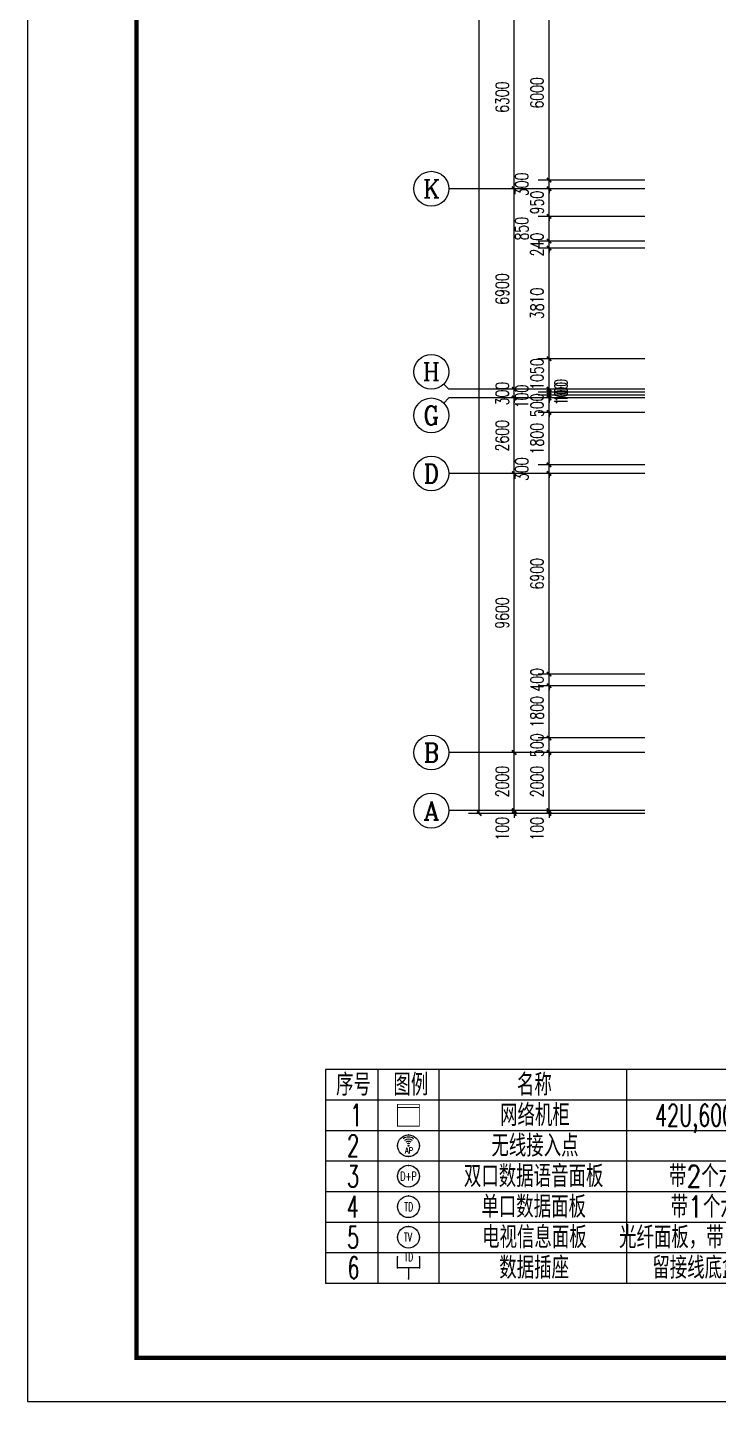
# Model space of a CAD drawing. Extents: x 1333527 to 1855755, y 1020844 to 1581249.
# Drawn here: x 1333527 to 1357303, y 1020844 to 1068127 of the extents above; entities that cross this region are included whole.
import ezdxf
from ezdxf.enums import TextEntityAlignment as Align

# ---------------------------------------------------------------- set-up
doc = ezdxf.new("R2010")
doc.units = 0
doc.header["$LTSCALE"] = 1000
doc.header["$PDSIZE"] = 5
doc.layers.add('1-建筑底图', color=8, linetype='Continuous', plot=False)
for name, color, linetype in [('AXIS_TEXT', 7, 'Continuous'), ('BTTK', 7, 'Continuous'), ('PUB_TITLE', 7, 'Continuous'), ('TEL_TAB', 7, 'Continuous')]:
    doc.layers.add(name, color=color, linetype=linetype)
doc.styles.add('_TCH_AXIS', font='COMPLEX', dxfattribs={"bigfont": 'GBCBIG'})
doc.styles.add('_TCH_DIM_T3', font='SIMPLEX', dxfattribs={"width": 0.705882, "bigfont": 'GBCBIG'})
doc.styles.add('_TEL_DIM', font='SIMPLEX', dxfattribs={"width": 0.8, "height": 3.5, "bigfont": 'HZTXT'})
doc.styles.add('COMPLEX', font='COMPLEX')
doc.styles.add('HZ(TK)', font='geniso.shx', dxfattribs={"width": 0.9, "bigfont": 'hztxt.shx'})
doc.dimstyles.new('_TCH_ARCH&&150', dxfattribs={"dimtxt": 446.25, "dimasz": 150, "dimexe": 375, "dimexo": 450, "dimgap": 189.375, "dimtad": 1, "dimdec": 0, "dimzin": 0, "dimdsep": 46, "dimtxsty": '_TCH_DIM_T3', "dimblk": 'ARCHTICK', "dimcen": 0.09, "dimclrt": 7, "dimazin": 2, "dimtfac": 1, "dimtdec": 0, "dimtix": 1, "dimtmove": 2, "dimatfit": 3, "dimfxl": 1, "dimtolj": 1, "dimtzin": 0, "dimarcsym": 0})

# ---------------------------------------------------------------- blocks, each defined once
blk = doc.blocks.new('vhtemplate_2020年新竖式图框_A0')
at = {"layer": 'PUB_TITLE', "color": 7}
blk.add_lwpolyline([(0, 0), (1189, 0), (1189, 841), (0, 841)], close=True, dxfattribs=at)
at = {"layer": 'PUB_TITLE', "const_width": 1}
blk.add_lwpolyline([(25, 10), (1179, 10), (1179, 831), (25, 831)], close=True, dxfattribs=at)
at = {"layer": 'BTTK', "color": 4, "style": 'HZ(TK)', "width": 0.9}
for tag, p in [('合作单位', (1144, 743.5)), ('建设单位', (1144, 209.5)), ('工程名称', (1144, 176.5)), ('子项名称', (1154, 160)), ('图纸名称', (1144, 141))]:
    blk.add_attdef(tag, text='', height=3.5, dxfattribs=at).set_placement(p, align=Align.MIDDLE_CENTER)
for tag, p in [('注册证书号', (1156.5, 309.01)), ('注册印章号', (1156.5, 301.01)), ('设计号', (1154, 193)), ('图别', (1137.75, 34)), ('图号', (1170.25, 34)), ('版本号', (1137.75, 26)), ('日期', (1170.25, 26))]:
    blk.add_attdef(tag, text='', height=3.5, dxfattribs=at).set_placement(p, align=Align.MIDDLE)
blk = doc.blocks.new('_ArchTick')
at = {"color": 0, "linetype": 'ByBlock', "const_width": 0.4}
blk.add_lwpolyline([(-0.5, -0.5), (0.5, 0.5)], dxfattribs=at)
blk = doc.blocks.new('*D738')
at = {"layer": '1-建筑底图', "color": 0, "lineweight": -2, "transparency": 16777216}
for p, q in [((-4702, -4500), (-8377, -4500)), ((-4702, -4600), (-8377, -4600)), ((-8002, -4500), (-8002, -4350)), ((-8002, -4600), (-8002, -4500)), ((-8002, -4600), (-8002, -4750))]:
    blk.add_line(p, q, dxfattribs=at)
at = {"layer": 'Defpoints', "color": 0}
for p in [(-8002, -4500), (-4252, -4500), (-4252, -4600)]:
    blk.add_point(p, dxfattribs=at)
at = {"layer": '1-建筑底图', "color": 0, "lineweight": -2, "transparency": 16777216, "xscale": 150, "yscale": 150, "zscale": 150}
for p, rotation in [((-8002, -4500), 270), ((-8002, -4600), 90)]:
    blk.add_blockref('_ArchTick', p, dxfattribs=dict(at, rotation=rotation))
at = {"layer": '1-建筑底图', "color": 7, "transparency": 16777216, "insert": (-8414, -5125), "char_height": 446.2, "attachment_point": 5, "rotation": 90, "style": '_TCH_DIM_T3'}
blk.add_mtext('\\A1;100', dxfattribs=at)
blk = doc.blocks.new('*D739')
at = {"layer": '1-建筑底图', "color": 0, "lineweight": -2, "transparency": 16777216}
for p, q in [((-4702, -2500), (-8377, -2500)), ((-8002, -4500), (-8002, -2500)), ((-4702, -4500), (-8377, -4500))]:
    blk.add_line(p, q, dxfattribs=at)
at = {"layer": 'Defpoints', "color": 0}
for p in [(-8002, -2500), (-4252, -2500), (-4252, -4500)]:
    blk.add_point(p, dxfattribs=at)
at = {"layer": '1-建筑底图', "color": 0, "lineweight": -2, "transparency": 16777216, "xscale": 150, "yscale": 150, "zscale": 150}
for p, rotation in [((-8002, -2500), 90), ((-8002, -4500), 270)]:
    blk.add_blockref('_ArchTick', p, dxfattribs=dict(at, rotation=rotation))
at = {"layer": '1-建筑底图', "color": 7, "transparency": 16777216, "insert": (-8414, -3500), "char_height": 446.2, "attachment_point": 5, "rotation": 90, "style": '_TCH_DIM_T3'}
blk.add_mtext('\\A1;2000', dxfattribs=at)
blk = doc.blocks.new('*D740')
at = {"layer": '1-建筑底图', "color": 0, "lineweight": -2, "transparency": 16777216}
for p, q in [((-8002, -2000), (-8002, -1850)), ((-4702, -2000), (-8377, -2000)), ((-8002, -2500), (-8002, -2000)), ((-4702, -2500), (-8377, -2500)), ((-8002, -2500), (-8002, -2650))]:
    blk.add_line(p, q, dxfattribs=at)
at = {"layer": 'Defpoints', "color": 0}
for p in [(-8002, -2000), (-4252, -2000), (-4252, -2500)]:
    blk.add_point(p, dxfattribs=at)
at = {"layer": '1-建筑底图', "color": 0, "lineweight": -2, "transparency": 16777216, "xscale": 150, "yscale": 150, "zscale": 150}
for p, rotation in [((-8002, -2000), 270), ((-8002, -2500), 90)]:
    blk.add_blockref('_ArchTick', p, dxfattribs=dict(at, rotation=rotation))
at = {"layer": '1-建筑底图', "color": 7, "transparency": 16777216, "insert": (-8414, -2250), "char_height": 446.2, "attachment_point": 5, "rotation": 90, "style": '_TCH_DIM_T3'}
blk.add_mtext('\\A1;500', dxfattribs=at)
blk = doc.blocks.new('*D741')
at = {"layer": '1-建筑底图', "color": 0, "lineweight": -2, "transparency": 16777216}
for p, q in [((-4702, -200), (-8377, -200)), ((-8002, -2000), (-8002, -200)), ((-4702, -2000), (-8377, -2000))]:
    blk.add_line(p, q, dxfattribs=at)
at = {"layer": 'Defpoints', "color": 0}
for p in [(-8002, -200), (-4252, -200), (-4252, -2000)]:
    blk.add_point(p, dxfattribs=at)
at = {"layer": '1-建筑底图', "color": 0, "lineweight": -2, "transparency": 16777216, "xscale": 150, "yscale": 150, "zscale": 150}
for p, rotation in [((-8002, -200), 90), ((-8002, -2000), 270)]:
    blk.add_blockref('_ArchTick', p, dxfattribs=dict(at, rotation=rotation))
at = {"layer": '1-建筑底图', "color": 7, "transparency": 16777216, "insert": (-8414, -1100), "char_height": 446.2, "attachment_point": 5, "rotation": 90, "style": '_TCH_DIM_T3'}
blk.add_mtext('\\A1;1800', dxfattribs=at)
blk = doc.blocks.new('*D742')
at = {"layer": '1-建筑底图', "color": 0, "lineweight": -2, "transparency": 16777216}
for p, q in [((-4702, 200), (-8377, 200)), ((-8002, 200), (-8002, 350)), ((-8002, -200), (-8002, 200)), ((-4702, -200), (-8377, -200)), ((-8002, -200), (-8002, -350))]:
    blk.add_line(p, q, dxfattribs=at)
at = {"layer": 'Defpoints', "color": 0}
for p in [(-8002, 200), (-4252, 200), (-4252, -200)]:
    blk.add_point(p, dxfattribs=at)
at = {"layer": '1-建筑底图', "color": 0, "lineweight": -2, "transparency": 16777216, "xscale": 150, "yscale": 150, "zscale": 150}
for p, rotation in [((-8002, 200), 270), ((-8002, -200), 90)]:
    blk.add_blockref('_ArchTick', p, dxfattribs=dict(at, rotation=rotation))
at = {"layer": '1-建筑底图', "color": 7, "transparency": 16777216, "insert": (-8414, 0), "char_height": 446.2, "attachment_point": 5, "rotation": 90, "style": '_TCH_DIM_T3'}
blk.add_mtext('\\A1;400', dxfattribs=at)
blk = doc.blocks.new('*D743')
at = {"layer": '1-建筑底图', "color": 0, "lineweight": -2, "transparency": 16777216}
for p, q in [((-4702, 7100), (-8377, 7100)), ((-8002, 200), (-8002, 7100)), ((-4702, 200), (-8377, 200))]:
    blk.add_line(p, q, dxfattribs=at)
at = {"layer": 'Defpoints', "color": 0}
for p in [(-8002, 7100), (-4252, 7100), (-4252, 200)]:
    blk.add_point(p, dxfattribs=at)
at = {"layer": '1-建筑底图', "color": 0, "lineweight": -2, "transparency": 16777216, "xscale": 150, "yscale": 150, "zscale": 150}
for p, rotation in [((-8002, 7100), 90), ((-8002, 200), 270)]:
    blk.add_blockref('_ArchTick', p, dxfattribs=dict(at, rotation=rotation))
at = {"layer": '1-建筑底图', "color": 7, "transparency": 16777216, "insert": (-8414, 3650), "char_height": 446.2, "attachment_point": 5, "rotation": 90, "style": '_TCH_DIM_T3'}
blk.add_mtext('\\A1;6900', dxfattribs=at)
blk = doc.blocks.new('*D744')
at = {"layer": '1-建筑底图', "color": 0, "lineweight": -2, "transparency": 16777216}
for p, q in [((-4702, 7400), (-8377, 7400)), ((-4702, 7100), (-8377, 7100)), ((-8002, 7400), (-8002, 7550)), ((-8002, 7100), (-8002, 7400)), ((-8002, 7100), (-8002, 6950))]:
    blk.add_line(p, q, dxfattribs=at)
at = {"layer": 'Defpoints', "color": 0}
for p in [(-8002, 7400), (-4252, 7400), (-4252, 7100)]:
    blk.add_point(p, dxfattribs=at)
at = {"layer": '1-建筑底图', "color": 0, "lineweight": -2, "transparency": 16777216, "xscale": 150, "yscale": 150, "zscale": 150}
for p, rotation in [((-8002, 7400), 270), ((-8002, 7100), 90)]:
    blk.add_blockref('_ArchTick', p, dxfattribs=dict(at, rotation=rotation))
at = {"layer": '1-建筑底图', "color": 7, "transparency": 16777216, "insert": (-8939, 7250), "char_height": 446.2, "attachment_point": 5, "rotation": 90, "style": '_TCH_DIM_T3'}
blk.add_mtext('\\A1;300', dxfattribs=at)
blk = doc.blocks.new('*D745')
at = {"layer": '1-建筑底图', "color": 0, "lineweight": -2, "transparency": 16777216}
for p, q in [((-4702, 9200), (-8377, 9200)), ((-8002, 7400), (-8002, 9200)), ((-4702, 7400), (-8377, 7400))]:
    blk.add_line(p, q, dxfattribs=at)
at = {"layer": 'Defpoints', "color": 0}
for p in [(-8002, 9200), (-4252, 9200), (-4252, 7400)]:
    blk.add_point(p, dxfattribs=at)
at = {"layer": '1-建筑底图', "color": 0, "lineweight": -2, "transparency": 16777216, "xscale": 150, "yscale": 150, "zscale": 150}
for p, rotation in [((-8002, 9200), 90), ((-8002, 7400), 270)]:
    blk.add_blockref('_ArchTick', p, dxfattribs=dict(at, rotation=rotation))
at = {"layer": '1-建筑底图', "color": 7, "transparency": 16777216, "insert": (-8414, 8300), "char_height": 446.2, "attachment_point": 5, "rotation": 90, "style": '_TCH_DIM_T3'}
blk.add_mtext('\\A1;1800', dxfattribs=at)
blk = doc.blocks.new('*D746')
at = {"layer": '1-建筑底图', "color": 0, "lineweight": -2, "transparency": 16777216}
for p, q in [((-4702, 9700), (-8377, 9700)), ((-8002, 9700), (-8002, 9850)), ((-8002, 9200), (-8002, 9700)), ((-4702, 9200), (-8377, 9200)), ((-8002, 9200), (-8002, 9050))]:
    blk.add_line(p, q, dxfattribs=at)
at = {"layer": 'Defpoints', "color": 0}
for p in [(-8002, 9700), (-4252, 9700), (-4252, 9200)]:
    blk.add_point(p, dxfattribs=at)
at = {"layer": '1-建筑底图', "color": 0, "lineweight": -2, "transparency": 16777216, "xscale": 150, "yscale": 150, "zscale": 150}
for p, rotation in [((-8002, 9700), 270), ((-8002, 9200), 90)]:
    blk.add_blockref('_ArchTick', p, dxfattribs=dict(at, rotation=rotation))
at = {"layer": '1-建筑底图', "color": 7, "transparency": 16777216, "insert": (-8414, 9450), "char_height": 446.2, "attachment_point": 5, "rotation": 90, "style": '_TCH_DIM_T3'}
blk.add_mtext('\\A1;500', dxfattribs=at)
blk = doc.blocks.new('*D747')
at = {"layer": '1-建筑底图', "color": 0, "lineweight": -2, "transparency": 16777216}
for p, q in [((-8002, 9800), (-8002, 9950)), ((-4702, 9800), (-8377, 9800)), ((-4702, 9700), (-8377, 9700)), ((-8002, 9700), (-8002, 9800)), ((-8002, 9700), (-8002, 9550))]:
    blk.add_line(p, q, dxfattribs=at)
at = {"layer": 'Defpoints', "color": 0}
for p in [(-8002, 9800), (-4252, 9800), (-4252, 9700)]:
    blk.add_point(p, dxfattribs=at)
at = {"layer": '1-建筑底图', "color": 0, "lineweight": -2, "transparency": 16777216, "xscale": 150, "yscale": 150, "zscale": 150}
for p, rotation in [((-8002, 9800), 270), ((-8002, 9700), 90)]:
    blk.add_blockref('_ArchTick', p, dxfattribs=dict(at, rotation=rotation))
at = {"layer": '1-建筑底图', "color": 7, "transparency": 16777216, "insert": (-8939, 9750), "char_height": 446.2, "attachment_point": 5, "rotation": 90, "style": '_TCH_DIM_T3'}
blk.add_mtext('\\A1;100', dxfattribs=at)
blk = doc.blocks.new('*D748')
at = {"layer": '1-建筑底图', "color": 0, "lineweight": -2, "transparency": 16777216}
for p, q in [((-8002, 9900), (-8002, 10050)), ((-4702, 9900), (-8377, 9900)), ((-4702, 9800), (-8377, 9800)), ((-8002, 9800), (-8002, 9900)), ((-8002, 9800), (-8002, 9650))]:
    blk.add_line(p, q, dxfattribs=at)
at = {"layer": 'Defpoints', "color": 0}
for p in [(-8002, 9900), (-4252, 9900), (-4252, 9800)]:
    blk.add_point(p, dxfattribs=at)
at = {"layer": '1-建筑底图', "color": 0, "lineweight": -2, "transparency": 16777216, "xscale": 150, "yscale": 150, "zscale": 150}
for p, rotation in [((-8002, 9900), 270), ((-8002, 9800), 90)]:
    blk.add_blockref('_ArchTick', p, dxfattribs=dict(at, rotation=rotation))
at = {"layer": '1-建筑底图', "color": 7, "transparency": 16777216, "insert": (-7589, 9850), "char_height": 446.2, "attachment_point": 5, "rotation": 90, "style": '_TCH_DIM_T3'}
blk.add_mtext('\\A1;100', dxfattribs=at)
blk = doc.blocks.new('*D749')
at = {"layer": '1-建筑底图', "color": 0, "lineweight": -2, "transparency": 16777216}
for p, q in [((-4702, 10000), (-8377, 10000)), ((-8002, 10000), (-8002, 10150)), ((-8002, 9900), (-8002, 10000)), ((-4702, 9900), (-8377, 9900)), ((-8002, 9900), (-8002, 9750))]:
    blk.add_line(p, q, dxfattribs=at)
at = {"layer": 'Defpoints', "color": 0}
for p in [(-8002, 10000), (-4252, 10000), (-4252, 9900)]:
    blk.add_point(p, dxfattribs=at)
at = {"layer": '1-建筑底图', "color": 0, "lineweight": -2, "transparency": 16777216, "xscale": 150, "yscale": 150, "zscale": 150}
for p, rotation in [((-8002, 10000), 270), ((-8002, 9900), 90)]:
    blk.add_blockref('_ArchTick', p, dxfattribs=dict(at, rotation=rotation))
at = {"layer": '1-建筑底图', "color": 7, "transparency": 16777216, "insert": (-7589, 9950), "char_height": 446.2, "attachment_point": 5, "rotation": 90, "style": '_TCH_DIM_T3'}
blk.add_mtext('\\A1;100', dxfattribs=at)
blk = doc.blocks.new('*D750')
at = {"layer": '1-建筑底图', "color": 0, "lineweight": -2, "transparency": 16777216}
for p, q in [((-4702, 11050), (-8377, 11050)), ((-8002, 11050), (-8002, 11200)), ((-8002, 10000), (-8002, 11050)), ((-4702, 10000), (-8377, 10000)), ((-8002, 10000), (-8002, 9850))]:
    blk.add_line(p, q, dxfattribs=at)
at = {"layer": 'Defpoints', "color": 0}
for p in [(-8002, 11050), (-4252, 11050), (-4252, 10000)]:
    blk.add_point(p, dxfattribs=at)
at = {"layer": '1-建筑底图', "color": 0, "lineweight": -2, "transparency": 16777216, "xscale": 150, "yscale": 150, "zscale": 150}
for p, rotation in [((-8002, 11050), 270), ((-8002, 10000), 90)]:
    blk.add_blockref('_ArchTick', p, dxfattribs=dict(at, rotation=rotation))
at = {"layer": '1-建筑底图', "color": 7, "transparency": 16777216, "insert": (-8414, 10525), "char_height": 446.2, "attachment_point": 5, "rotation": 90, "style": '_TCH_DIM_T3'}
blk.add_mtext('\\A1;1050', dxfattribs=at)
blk = doc.blocks.new('*D751')
at = {"layer": '1-建筑底图', "color": 0, "lineweight": -2, "transparency": 16777216}
for p, q in [((-4702, 14860), (-8377, 14860)), ((-8002, 11050), (-8002, 14860)), ((-4702, 11050), (-8377, 11050))]:
    blk.add_line(p, q, dxfattribs=at)
at = {"layer": 'Defpoints', "color": 0}
for p in [(-8002, 14860), (-4252, 14860), (-4252, 11050)]:
    blk.add_point(p, dxfattribs=at)
at = {"layer": '1-建筑底图', "color": 0, "lineweight": -2, "transparency": 16777216, "xscale": 150, "yscale": 150, "zscale": 150}
for p, rotation in [((-8002, 14860), 90), ((-8002, 11050), 270)]:
    blk.add_blockref('_ArchTick', p, dxfattribs=dict(at, rotation=rotation))
at = {"layer": '1-建筑底图', "color": 7, "transparency": 16777216, "insert": (-8414, 12955), "char_height": 446.2, "attachment_point": 5, "rotation": 90, "style": '_TCH_DIM_T3'}
blk.add_mtext('\\A1;3810', dxfattribs=at)
blk = doc.blocks.new('*D752')
at = {"layer": '1-建筑底图', "color": 0, "lineweight": -2, "transparency": 16777216}
for p, q in [((-8002, 15100), (-8002, 15250)), ((-4702, 15100), (-8377, 15100)), ((-4702, 14860), (-8377, 14860)), ((-8002, 14860), (-8002, 15100)), ((-8002, 14860), (-8002, 14710))]:
    blk.add_line(p, q, dxfattribs=at)
at = {"layer": 'Defpoints', "color": 0}
for p in [(-8002, 15100), (-4252, 15100), (-4252, 14860)]:
    blk.add_point(p, dxfattribs=at)
at = {"layer": '1-建筑底图', "color": 0, "lineweight": -2, "transparency": 16777216, "xscale": 150, "yscale": 150, "zscale": 150}
for p, rotation in [((-8002, 15100), 270), ((-8002, 14860), 90)]:
    blk.add_blockref('_ArchTick', p, dxfattribs=dict(at, rotation=rotation))
at = {"layer": '1-建筑底图', "color": 7, "transparency": 16777216, "insert": (-8414, 14980), "char_height": 446.2, "attachment_point": 5, "rotation": 90, "style": '_TCH_DIM_T3'}
blk.add_mtext('\\A1;240', dxfattribs=at)
blk = doc.blocks.new('*D753')
at = {"layer": '1-建筑底图', "color": 0, "lineweight": -2, "transparency": 16777216}
for p, q in [((-4702, 15950), (-8377, 15950)), ((-8002, 15100), (-8002, 15950)), ((-4702, 15100), (-8377, 15100))]:
    blk.add_line(p, q, dxfattribs=at)
at = {"layer": 'Defpoints', "color": 0}
for p in [(-8002, 15950), (-4252, 15950), (-4252, 15100)]:
    blk.add_point(p, dxfattribs=at)
at = {"layer": '1-建筑底图', "color": 0, "lineweight": -2, "transparency": 16777216, "xscale": 150, "yscale": 150, "zscale": 150}
for p, rotation in [((-8002, 15950), 90), ((-8002, 15100), 270)]:
    blk.add_blockref('_ArchTick', p, dxfattribs=dict(at, rotation=rotation))
at = {"layer": '1-建筑底图', "color": 7, "transparency": 16777216, "insert": (-8939, 15525), "char_height": 446.2, "attachment_point": 5, "rotation": 90, "style": '_TCH_DIM_T3'}
blk.add_mtext('\\A1;850', dxfattribs=at)
blk = doc.blocks.new('*D754')
at = {"layer": '1-建筑底图', "color": 0, "lineweight": -2, "transparency": 16777216}
for p, q in [((-8002, 16900), (-8002, 17050)), ((-4702, 16900), (-8377, 16900)), ((-8002, 15950), (-8002, 16900)), ((-4702, 15950), (-8377, 15950)), ((-8002, 15950), (-8002, 15800))]:
    blk.add_line(p, q, dxfattribs=at)
at = {"layer": 'Defpoints', "color": 0}
for p in [(-8002, 16900), (-4252, 16900), (-4252, 15950)]:
    blk.add_point(p, dxfattribs=at)
at = {"layer": '1-建筑底图', "color": 0, "lineweight": -2, "transparency": 16777216, "xscale": 150, "yscale": 150, "zscale": 150}
for p, rotation in [((-8002, 16900), 270), ((-8002, 15950), 90)]:
    blk.add_blockref('_ArchTick', p, dxfattribs=dict(at, rotation=rotation))
at = {"layer": '1-建筑底图', "color": 7, "transparency": 16777216, "insert": (-8414, 16425), "char_height": 446.2, "attachment_point": 5, "rotation": 90, "style": '_TCH_DIM_T3'}
blk.add_mtext('\\A1;950', dxfattribs=at)
blk = doc.blocks.new('*D755')
at = {"layer": '1-建筑底图', "color": 0, "lineweight": -2, "transparency": 16777216}
for p, q in [((-4702, 17200), (-8377, 17200)), ((-8002, 17200), (-8002, 17350)), ((-8002, 16900), (-8002, 17200)), ((-4702, 16900), (-8377, 16900)), ((-8002, 16900), (-8002, 16750))]:
    blk.add_line(p, q, dxfattribs=at)
at = {"layer": 'Defpoints', "color": 0}
for p in [(-8002, 17200), (-4252, 17200), (-4252, 16900)]:
    blk.add_point(p, dxfattribs=at)
at = {"layer": '1-建筑底图', "color": 0, "lineweight": -2, "transparency": 16777216, "xscale": 150, "yscale": 150, "zscale": 150}
for p, rotation in [((-8002, 17200), 270), ((-8002, 16900), 90)]:
    blk.add_blockref('_ArchTick', p, dxfattribs=dict(at, rotation=rotation))
at = {"layer": '1-建筑底图', "color": 7, "transparency": 16777216, "insert": (-8939, 17050), "char_height": 446.2, "attachment_point": 5, "rotation": 90, "style": '_TCH_DIM_T3'}
blk.add_mtext('\\A1;300', dxfattribs=at)
blk = doc.blocks.new('*D756')
at = {"layer": '1-建筑底图', "color": 0, "lineweight": -2, "transparency": 16777216}
for p, q in [((-4702, 23200), (-8377, 23200)), ((-8002, 17200), (-8002, 23200)), ((-4702, 17200), (-8377, 17200))]:
    blk.add_line(p, q, dxfattribs=at)
at = {"layer": 'Defpoints', "color": 0}
for p in [(-8002, 23200), (-4252, 23200), (-4252, 17200)]:
    blk.add_point(p, dxfattribs=at)
at = {"layer": '1-建筑底图', "color": 0, "lineweight": -2, "transparency": 16777216, "xscale": 150, "yscale": 150, "zscale": 150}
for p, rotation in [((-8002, 23200), 90), ((-8002, 17200), 270)]:
    blk.add_blockref('_ArchTick', p, dxfattribs=dict(at, rotation=rotation))
at = {"layer": '1-建筑底图', "color": 7, "transparency": 16777216, "insert": (-8414, 20200), "char_height": 446.2, "attachment_point": 5, "rotation": 90, "style": '_TCH_DIM_T3'}
blk.add_mtext('\\A1;6000', dxfattribs=at)
blk = doc.blocks.new('*D575')
at = {"layer": '1-建筑底图', "color": 0, "lineweight": -2, "transparency": 16777216}
for p, q in [((-5902, -4500), (-9577, -4500)), ((-5902, -4600), (-9577, -4600)), ((-9202, -4500), (-9202, -4350)), ((-9202, -4600), (-9202, -4500)), ((-9202, -4600), (-9202, -4750))]:
    blk.add_line(p, q, dxfattribs=at)
at = {"layer": 'Defpoints', "color": 0}
for p in [(-9202, -4500), (-5452, -4500), (-5452, -4600)]:
    blk.add_point(p, dxfattribs=at)
at = {"layer": '1-建筑底图', "color": 0, "lineweight": -2, "transparency": 16777216, "xscale": 150, "yscale": 150, "zscale": 150}
for p, rotation in [((-9202, -4500), 270), ((-9202, -4600), 90)]:
    blk.add_blockref('_ArchTick', p, dxfattribs=dict(at, rotation=rotation))
at = {"layer": '1-建筑底图', "color": 7, "transparency": 16777216, "insert": (-9614, -5125), "char_height": 446.2, "attachment_point": 5, "rotation": 90, "style": '_TCH_DIM_T3'}
blk.add_mtext('\\A1;100', dxfattribs=at)
blk = doc.blocks.new('*D576')
at = {"layer": '1-建筑底图', "color": 0, "lineweight": -2, "transparency": 16777216}
for p, q in [((-5902, -2500), (-9577, -2500)), ((-9202, -4500), (-9202, -2500)), ((-5902, -4500), (-9577, -4500))]:
    blk.add_line(p, q, dxfattribs=at)
at = {"layer": 'Defpoints', "color": 0}
for p in [(-9202, -2500), (-5452, -2500), (-5452, -4500)]:
    blk.add_point(p, dxfattribs=at)
at = {"layer": '1-建筑底图', "color": 0, "lineweight": -2, "transparency": 16777216, "xscale": 150, "yscale": 150, "zscale": 150}
for p, rotation in [((-9202, -2500), 90), ((-9202, -4500), 270)]:
    blk.add_blockref('_ArchTick', p, dxfattribs=dict(at, rotation=rotation))
at = {"layer": '1-建筑底图', "color": 7, "transparency": 16777216, "insert": (-9614, -3500), "char_height": 446.2, "attachment_point": 5, "rotation": 90, "style": '_TCH_DIM_T3'}
blk.add_mtext('\\A1;2000', dxfattribs=at)
blk = doc.blocks.new('*D577')
at = {"layer": '1-建筑底图', "color": 0, "lineweight": -2, "transparency": 16777216}
for p, q in [((-5902, 7100), (-9577, 7100)), ((-9202, -2500), (-9202, 7100)), ((-5902, -2500), (-9577, -2500))]:
    blk.add_line(p, q, dxfattribs=at)
at = {"layer": 'Defpoints', "color": 0}
for p in [(-9202, 7100), (-5452, 7100), (-5452, -2500)]:
    blk.add_point(p, dxfattribs=at)
at = {"layer": '1-建筑底图', "color": 0, "lineweight": -2, "transparency": 16777216, "xscale": 150, "yscale": 150, "zscale": 150}
for p, rotation in [((-9202, 7100), 90), ((-9202, -2500), 270)]:
    blk.add_blockref('_ArchTick', p, dxfattribs=dict(at, rotation=rotation))
at = {"layer": '1-建筑底图', "color": 7, "transparency": 16777216, "insert": (-9614, 2300), "char_height": 446.2, "attachment_point": 5, "rotation": 90, "style": '_TCH_DIM_T3'}
blk.add_mtext('\\A1;9600', dxfattribs=at)
blk = doc.blocks.new('*D578')
at = {"layer": '1-建筑底图', "color": 0, "lineweight": -2, "transparency": 16777216}
for p, q in [((-5902, 9700), (-9577, 9700)), ((-9202, 7100), (-9202, 9700)), ((-5902, 7100), (-9577, 7100))]:
    blk.add_line(p, q, dxfattribs=at)
at = {"layer": 'Defpoints', "color": 0}
for p in [(-9202, 9700), (-5452, 9700), (-5452, 7100)]:
    blk.add_point(p, dxfattribs=at)
at = {"layer": '1-建筑底图', "color": 0, "lineweight": -2, "transparency": 16777216, "xscale": 150, "yscale": 150, "zscale": 150}
for p, rotation in [((-9202, 9700), 90), ((-9202, 7100), 270)]:
    blk.add_blockref('_ArchTick', p, dxfattribs=dict(at, rotation=rotation))
at = {"layer": '1-建筑底图', "color": 7, "transparency": 16777216, "insert": (-9614, 8400), "char_height": 446.2, "attachment_point": 5, "rotation": 90, "style": '_TCH_DIM_T3'}
blk.add_mtext('\\A1;2600', dxfattribs=at)
blk = doc.blocks.new('*D579')
at = {"layer": '1-建筑底图', "color": 0, "lineweight": -2, "transparency": 16777216}
for p, q in [((-5902, 10000), (-9577, 10000)), ((-9202, 10000), (-9202, 10150)), ((-9202, 9700), (-9202, 10000)), ((-5902, 9700), (-9577, 9700)), ((-9202, 9700), (-9202, 9550))]:
    blk.add_line(p, q, dxfattribs=at)
at = {"layer": 'Defpoints', "color": 0}
for p in [(-9202, 10000), (-5452, 10000), (-5452, 9700)]:
    blk.add_point(p, dxfattribs=at)
at = {"layer": '1-建筑底图', "color": 0, "lineweight": -2, "transparency": 16777216, "xscale": 150, "yscale": 150, "zscale": 150}
for p, rotation in [((-9202, 10000), 270), ((-9202, 9700), 90)]:
    blk.add_blockref('_ArchTick', p, dxfattribs=dict(at, rotation=rotation))
at = {"layer": '1-建筑底图', "color": 7, "transparency": 16777216, "insert": (-9614, 9850), "char_height": 446.2, "attachment_point": 5, "rotation": 90, "style": '_TCH_DIM_T3'}
blk.add_mtext('\\A1;300', dxfattribs=at)
blk = doc.blocks.new('*D580')
at = {"layer": '1-建筑底图', "color": 0, "lineweight": -2, "transparency": 16777216}
for p, q in [((-5902, 16900), (-9577, 16900)), ((-9202, 10000), (-9202, 16900)), ((-5902, 10000), (-9577, 10000))]:
    blk.add_line(p, q, dxfattribs=at)
at = {"layer": 'Defpoints', "color": 0}
for p in [(-9202, 16900), (-5452, 16900), (-5452, 10000)]:
    blk.add_point(p, dxfattribs=at)
at = {"layer": '1-建筑底图', "color": 0, "lineweight": -2, "transparency": 16777216, "xscale": 150, "yscale": 150, "zscale": 150}
for p, rotation in [((-9202, 16900), 90), ((-9202, 10000), 270)]:
    blk.add_blockref('_ArchTick', p, dxfattribs=dict(at, rotation=rotation))
at = {"layer": '1-建筑底图', "color": 7, "transparency": 16777216, "insert": (-9614, 13450), "char_height": 446.2, "attachment_point": 5, "rotation": 90, "style": '_TCH_DIM_T3'}
blk.add_mtext('\\A1;6900', dxfattribs=at)
blk = doc.blocks.new('*D581')
at = {"layer": '1-建筑底图', "color": 0, "lineweight": -2, "transparency": 16777216}
for p, q in [((-5902, 23200), (-9577, 23200)), ((-9202, 16900), (-9202, 23200)), ((-5902, 16900), (-9577, 16900))]:
    blk.add_line(p, q, dxfattribs=at)
at = {"layer": 'Defpoints', "color": 0}
for p in [(-9202, 23200), (-5452, 23200), (-5452, 16900)]:
    blk.add_point(p, dxfattribs=at)
at = {"layer": '1-建筑底图', "color": 0, "lineweight": -2, "transparency": 16777216, "xscale": 150, "yscale": 150, "zscale": 150}
for p, rotation in [((-9202, 23200), 90), ((-9202, 16900), 270)]:
    blk.add_blockref('_ArchTick', p, dxfattribs=dict(at, rotation=rotation))
at = {"layer": '1-建筑底图', "color": 7, "transparency": 16777216, "insert": (-9614, 20050), "char_height": 446.2, "attachment_point": 5, "rotation": 90, "style": '_TCH_DIM_T3'}
blk.add_mtext('\\A1;6300', dxfattribs=at)
blk = doc.blocks.new('*D597')
at = {"layer": '1-建筑底图', "color": 0, "lineweight": -2, "transparency": 16777216}
for p, q in [((-5902, 85800), (-10777, 85800)), ((-10402, -4600), (-10402, 85800)), ((-5902, -4600), (-10777, -4600))]:
    blk.add_line(p, q, dxfattribs=at)
at = {"layer": 'Defpoints', "color": 0}
for p in [(-10402, 85800), (-5452, 85800), (-5452, -4600)]:
    blk.add_point(p, dxfattribs=at)
at = {"layer": '1-建筑底图', "color": 0, "lineweight": -2, "transparency": 16777216, "xscale": 150, "yscale": 150, "zscale": 150}
for p, rotation in [((-10402, 85800), 90), ((-10402, -4600), 270)]:
    blk.add_blockref('_ArchTick', p, dxfattribs=dict(at, rotation=rotation))
at = {"layer": '1-建筑底图', "color": 7, "transparency": 16777216, "insert": (-10814, 40600), "char_height": 446.2, "attachment_point": 5, "rotation": 90, "style": '_TCH_DIM_T3'}
blk.add_mtext('\\A1;90400', dxfattribs=at)
blk = doc.blocks.new('_AXISO')
blk.add_circle((0, 0), 0.5)
at = {"layer": 'AXIS_TEXT', "style": 'COMPLEX', "width": 1.041667}
blk.add_attdef('A', text='', height=0.56, dxfattribs=at).set_placement((-0.25, -0.28), (0.25, -0.28), align=Align.FIT)
blk = doc.blocks.new('$equip_U$00000092(win7-PC-hzk)')
at = {"const_width": 0.05}
blk.add_lwpolyline([(-0.6, 1.2), (0.6, 1.2), (0.6, 0), (-0.6, 0)], close=True, dxfattribs=at)
blk.add_lwpolyline([(-0.6, 1.028), (0.6, 1.028)], dxfattribs=at)
at = {"color": 7, "style": '_TEL_DIM', "flags": 1}
for tag in ['A', 'REMARK']:
    blk.add_attdef(tag, text='', height=0.00002, dxfattribs=at).set_placement((0, 0), align=Align.MIDDLE_CENTER)
at = {"color": 7, "style": '_TEL_DIM'}
blk.add_attdef('$TEXT$', text='', height=0.00002, dxfattribs=at).set_placement((0, 0), align=Align.MIDDLE_CENTER)
blk = doc.blocks.new('$equip_U$00000091(win7-PC-hzk)')
for radius in [0.714, 0.0272]:
    blk.add_circle((0, 0), radius)
for radius in [0.571, 0.428, 0.285, 0.143]:
    blk.add_arc((0, 0), radius, 53.70489, 126.29511)
for p in [(-0.714, 0), (0, 0.714), (0.714, 0), (0, -0.714)]:
    blk.add_point(p)
at = {"color": 7, "style": '_TEL_DIM', "flags": 1}
for tag in ['A', 'REMARK']:
    blk.add_attdef(tag, text='', height=0.00002, dxfattribs=at).set_placement((0, 0), align=Align.MIDDLE_CENTER)
at = {"color": 7, "style": '_TEL_DIM', "width": 0.7}
blk.add_attdef('$TEXT$', text='', height=0.4, dxfattribs=at).set_placement((0, -0.31), align=Align.MIDDLE_CENTER)
blk = doc.blocks.new('$equip_U$00000077(win7-PC-hzk)')
blk.add_circle((0, 0.5), 0.5)
for p in [(0, 0.999), (-0.5, 0.5), (0.5, 0.5)]:
    blk.add_point(p)
at = {"color": 7, "style": '_TEL_DIM', "width": 0.7}
blk.add_attdef('$TEXT$', text='', height=0.4, dxfattribs=at).set_placement((0, 0.5), align=Align.MIDDLE_CENTER)
at = {"color": 7, "style": '_TEL_DIM', "flags": 1}
for tag in ['A', 'REMARK']:
    blk.add_attdef(tag, text='', height=0.00002, dxfattribs=at).set_placement((0, 0), align=Align.MIDDLE_CENTER)
blk = doc.blocks.new('$equip_U$00000076(win7-PC-hzk)')
blk.add_circle((0, 0.5), 0.5)
for p in [(0, 0.999), (-0.5, 0.5), (0.5, 0.5)]:
    blk.add_point(p)
at = {"color": 7, "style": '_TEL_DIM'}
blk.add_attdef('$TEXT$', text='', height=0.4, dxfattribs=at).set_placement((0, 0.5), align=Align.MIDDLE_CENTER)
at = {"color": 7, "style": '_TEL_DIM', "flags": 1}
for tag in ['A', 'REMARK']:
    blk.add_attdef(tag, text='', height=0.00002, dxfattribs=at).set_placement((0, 0), align=Align.MIDDLE_CENTER)
blk = doc.blocks.new('$equip_U$00000088(win7-PC-hzk)')
blk.add_circle((0, 0.5), 0.5)
for p in [(0, 0.999), (-0.5, 0.5), (0.5, 0.5)]:
    blk.add_point(p)
at = {"color": 7, "style": '_TEL_DIM'}
blk.add_attdef('$TEXT$', text='', height=0.4, dxfattribs=at).set_placement((0, 0.5), align=Align.MIDDLE_CENTER)
at = {"color": 7, "style": '_TEL_DIM', "flags": 1}
for tag in ['A', 'REMARK']:
    blk.add_attdef(tag, text='', height=0.00002, dxfattribs=at).set_placement((0, 0), align=Align.MIDDLE_CENTER)
blk = doc.blocks.new('$equip$00002670')
for p, q in [((-0.5, 0.499), (-0.5, 0.999)), ((0.5, 0.999), (0.5, 0.499)), ((0.5, 0.499), (-0.5, 0.499)), ((0, 0.5), (0, 0))]:
    blk.add_line(p, q)
for p in [(-0.5, 0.999), (0.5, 0.999), (-0.5, 0.499), (0, 0), (0.5, 0.499)]:
    blk.add_point(p)
at = {"color": 7, "style": '_TEL_DIM'}
blk.add_attdef('$TEXT$', text='', height=0.4, dxfattribs=at).set_placement((0, 0.999), align=Align.MIDDLE_CENTER)
at = {"color": 7, "style": '_TEL_DIM', "flags": 1}
blk.add_attdef('A', text='', height=0.000025, dxfattribs=at).set_placement((0, 0), align=Align.MIDDLE_CENTER)
blk = doc.blocks.new('1-二层建筑底图')
at = {"layer": '1-建筑底图', "color": 8}
for p, q in [((-5451.8, 16900), (-11451.8, 16900)), ((-11627.5, 10175.7), (-11451.8, 10000)), ((-5451.8, 10000), (-11451.8, 10000)), ((-11627.5, 9524.3), (-11451.8, 9700)), ((-5451.8, 9700), (-11451.8, 9700)), ((-5451.8, 7100), (-11451.8, 7100)), ((-5451.8, -2500), (-11451.8, -2500)), ((-5451.8, -4500), (-11451.8, -4500))]:
    blk.add_line(p, q, dxfattribs=at)
ref = blk.add_blockref('_AXISO', (-12051.8, 16900), dxfattribs=dict(at, xscale=1200, yscale=1200, zscale=1200))
ref.add_attrib('A', 'K', dxfattribs={"layer": 'AXIS_TEXT', "height": 622.9, "style": '_TCH_AXIS'}).set_placement((-12333.6, 16588.6), (-11770, 16588.6), align=Align.FIT)
ref = blk.add_blockref('_AXISO', (-12051.8, 10600), dxfattribs=dict(at, xscale=1200, yscale=1200, zscale=1200))
ref.add_attrib('A', 'H', dxfattribs={"layer": 'AXIS_TEXT', "height": 608.3, "style": '_TCH_AXIS'}).set_placement((-12341.4, 10295.9), (-11762.1, 10295.9), align=Align.FIT)
ref = blk.add_blockref('_AXISO', (-12051.8, 9100), dxfattribs=dict(at, xscale=1200, yscale=1200, zscale=1200))
ref.add_attrib('A', 'G', dxfattribs={"layer": 'AXIS_TEXT', "height": 637.8, "style": '_TCH_AXIS'}).set_placement((-12325.1, 8781.1), (-11778.5, 8781.1), align=Align.FIT)
ref = blk.add_blockref('_AXISO', (-12051.8, 7100), dxfattribs=dict(at, xscale=1200, yscale=1200, zscale=1200))
ref.add_attrib('A', 'D', dxfattribs={"layer": 'AXIS_TEXT', "height": 652.9, "style": '_TCH_AXIS'}).set_placement((-12316.1, 6773.6), (-11787.5, 6773.6), align=Align.FIT)
ref = blk.add_blockref('_AXISO', (-12051.8, -2500), dxfattribs=dict(at, xscale=1200, yscale=1200, zscale=1200))
ref.add_attrib('A', 'B', dxfattribs={"layer": 'AXIS_TEXT', "height": 652.9, "style": '_TCH_AXIS'}).set_placement((-12316.1, -2826.4), (-11787.5, -2826.4), align=Align.FIT)
ref = blk.add_blockref('_AXISO', (-12051.8, -4500), dxfattribs=dict(at, xscale=1200, yscale=1200, zscale=1200))
ref.add_attrib('A', 'A', dxfattribs={"layer": 'AXIS_TEXT', "height": 637.8, "style": '_TCH_AXIS'}).set_placement((-12325.1, -4818.9), (-11778.5, -4818.9), align=Align.FIT)
for p1, p2, distance, picture, middle in [((-5451.8, -4600), (-5451.8, 85800), 4950, '*D597', (-10814.3, 40600)), ((-5451.8, 16900), (-5451.8, 23200), 3750, '*D581', (-9614.3, 20050)), ((-4251.8, 17200), (-4251.8, 23200), 3750, '*D756', (-8414.3, 20200)), ((-4251.8, 15950), (-4251.8, 16900), 3750, '*D754', (-8414.3, 16425)), ((-5451.8, 10000), (-5451.8, 16900), 3750, '*D580', (-9614.3, 13450)), ((-4251.8, 14860), (-4251.8, 15100), 3750, '*D752', (-8414.3, 14980)), ((-4251.8, 11050), (-4251.8, 14860), 3750, '*D751', (-8414.3, 12955)), ((-4251.8, 10000), (-4251.8, 11050), 3750, '*D750', (-8414.3, 10525)), ((-5451.8, 9700), (-5451.8, 10000), 3750, '*D579', (-9614.3, 9850)), ((-4251.8, 9200), (-4251.8, 9700), 3750, '*D746', (-8414.3, 9450)), ((-5451.8, 7100), (-5451.8, 9700), 3750, '*D578', (-9614.3, 8400)), ((-4251.8, 7400), (-4251.8, 9200), 3750, '*D745', (-8414.3, 8300)), ((-5451.8, -2500), (-5451.8, 7100), 3750, '*D577', (-9614.3, 2300)), ((-4251.8, 200), (-4251.8, 7100), 3750, '*D743', (-8414.3, 3650)), ((-4251.8, -200), (-4251.8, 200), 3750, '*D742', (-8414.3, 0)), ((-4251.8, -2000), (-4251.8, -200), 3750, '*D741', (-8414.3, -1100)), ((-4251.8, -2500), (-4251.8, -2000), 3750, '*D740', (-8414.3, -2250)), ((-5451.8, -4500), (-5451.8, -2500), 3750, '*D576', (-9614.3, -3500)), ((-4251.8, -4500), (-4251.8, -2500), 3750, '*D739', (-8414.3, -3500))]:
    dim = blk.add_aligned_dim(p1=p1, p2=p2, distance=distance, dimstyle='_TCH_ARCH&&150', dxfattribs=at)
    dim.commit()
    dim.dimension.update_dxf_attribs({"geometry": picture, "text_midpoint": middle})
for base, p1, p2, picture, middle in [((-8001.8, 17200), (-4251.8, 16900), (-4251.8, 17200), '*D755', (-8939.3, 17050)), ((-8001.8, 15950), (-4251.8, 15100), (-4251.8, 15950), '*D753', (-8939.3, 15525)), ((-8001.8, 10000), (-4251.8, 9900), (-4251.8, 10000), '*D749', (-7589.3, 9950)), ((-8001.8, 9800), (-4251.8, 9700), (-4251.8, 9800), '*D747', (-8939.3, 9750)), ((-8001.8, 9900), (-4251.8, 9800), (-4251.8, 9900), '*D748', (-7589.3, 9850)), ((-8001.8, 7400), (-4251.8, 7100), (-4251.8, 7400), '*D744', (-8939.3, 7250)), ((-9201.8, -4500), (-5451.8, -4600), (-5451.8, -4500), '*D575', (-9614.3, -5125)), ((-8001.8, -4500), (-4251.8, -4600), (-4251.8, -4500), '*D738', (-8414.3, -5125))]:
    dim = blk.add_linear_dim(base=base, p1=p1, p2=p2, angle=90, dimstyle='_TCH_ARCH&&150', dxfattribs=at)
    dim.commit()
    dim.dimension.update_dxf_attribs({"geometry": picture, "text_midpoint": middle, "dimtype": 161})

msp = doc.modelspace()

# ---------------------------------------------------------------- linework, layer by layer
at = {"layer": 'PUB_TITLE'}
msp.add_lwpolyline([(1333527, 1020844), (1511877, 1020844), (1511877, 1146994), (1333527, 1146994)], close=True, dxfattribs=at)
at = {"layer": 'PUB_TITLE', "const_width": 150}
msp.add_lwpolyline([(1337277, 1022344), (1510377, 1022344), (1510377, 1145494), (1337277, 1145494)], close=True, dxfattribs=at)
at = {"layer": 'TEL_TAB'}
msp.add_lwpolyline([(1343785, 1024921), (1401344, 1024921), (1401344, 1032271), (1343785, 1032271)], close=True, dxfattribs=at)
for points in [[(1345585, 1032271), (1345585, 1024921)], [(1347685, 1032271), (1347685, 1024921)], [(1354135, 1032271), (1354135, 1024921)], [(1343785, 1031221), (1401344, 1031221)], [(1343785, 1030171), (1401344, 1030171)], [(1343785, 1029121), (1401344, 1029121)], [(1343785, 1028071), (1401344, 1028071)], [(1343785, 1027021), (1401344, 1027021)], [(1343785, 1025971), (1401344, 1025971)]]:
    msp.add_lwpolyline(points, dxfattribs=at)

# ---------------------------------------------------------------- block references
at = {"xscale": 150, "yscale": 150, "zscale": 150}
msp.add_blockref('vhtemplate_2020年新竖式图框_A0', (1333527, 1020844), dxfattribs=at)
at = {"layer": '1-建筑底图'}
msp.add_blockref('1-二层建筑底图', (1359474, 1045677), dxfattribs=at)
at = {"layer": 'TEL_TAB', "color": 0}
for name, p, xscale, yscale, zscale in [('$equip_U$00000092(win7-PC-hzk)', (1346635, 1030321), 624.9999999029873, 624.9999999029873, 624.9999999029873), ('$equip_U$00000091(win7-PC-hzk)', (1346635, 1029646, 0), 525.3609775496477, 525.3609775496477, 525.3609775496477), ('$equip_U$00000077(win7-PC-hzk)', (1346635, 1028221, 0), 750.7499849711435, 750.7499849711435, 750.7499849711435), ('$equip_U$00000076(win7-PC-hzk)', (1346635, 1027171, 0), 750.7499849711435, 750.7499849711435, 750.7499849711435), ('$equip_U$00000088(win7-PC-hzk)', (1346635, 1026121, 0), 750.7499849711435, 750.7499849711435, 750.7499849711435), ('$equip$00002670', (1346635, 1025071), 750, 750, 750)]:
    msp.add_blockref(name, p, dxfattribs=dict(at, xscale=xscale, yscale=yscale, zscale=zscale))

# ---------------------------------------------------------------- texts
at = {"color": 0, "style": '_TEL_DIM', "width": 0.64}
for s, height, p in [('REMARK', 0.0125, (1346635, 1030321)), ('AP', 210.1, (1346520, 1029378, 0)), ('D+P', 300.3, (1346356, 1028446, 0)), ('TD', 300.3, (1346489, 1027396, 0)), ('TV', 300.3, (1346480, 1026346, 0)), ('TD', 300, (1346489, 1025670))]:
    msp.add_text(s, height=height, dxfattribs=at).set_placement(p)
at = {"layer": 'TEL_TAB', "style": '_TEL_DIM'}
for s, width, p in [('序号', 0.8, (1344144, 1031371)), ('图例', 0.8, (1346118, 1031371)), ('名称', 0.8, (1350369, 1031371)), ('1', 0.64, (1344628, 1030321)), ('网络机柜', 0.8, (1349786, 1030321)), ('42U,600*600*2000', 0.64, (1355122, 1030321)), ('2', 0.64, (1344525, 1029271)), ('无线接入点', 0.8, (1349488, 1029271)), ('3', 0.64, (1344525, 1028221)), ('双口数据语音面板', 0.8, (1348541, 1028221)), ('带2个六类非屏蔽模块', 0.8, (1355599, 1028221)), ('单口数据面板', 0.8, (1349143, 1027171)), ('带1个六类非屏蔽模块', 0.8, (1355656, 1027171)), ('4', 0.64, (1344514, 1027171)), ('5', 0.64, (1344525, 1026121)), ('电视信息面板', 0.8, (1349169, 1026121)), ('光纤面板，带1个LC-LC耦合器', 0.8, (1353880, 1026121)), ('6', 0.64, (1344537, 1025071)), ('数据插座', 0.8, (1349760, 1025071)), ('留接线底盒，做水晶头预留', 0.8, (1355025, 1025071))]:
    msp.add_text(s, height=750, dxfattribs=dict(at, width=width)).set_placement(p)

doc.saveas('drawing.dxf')
